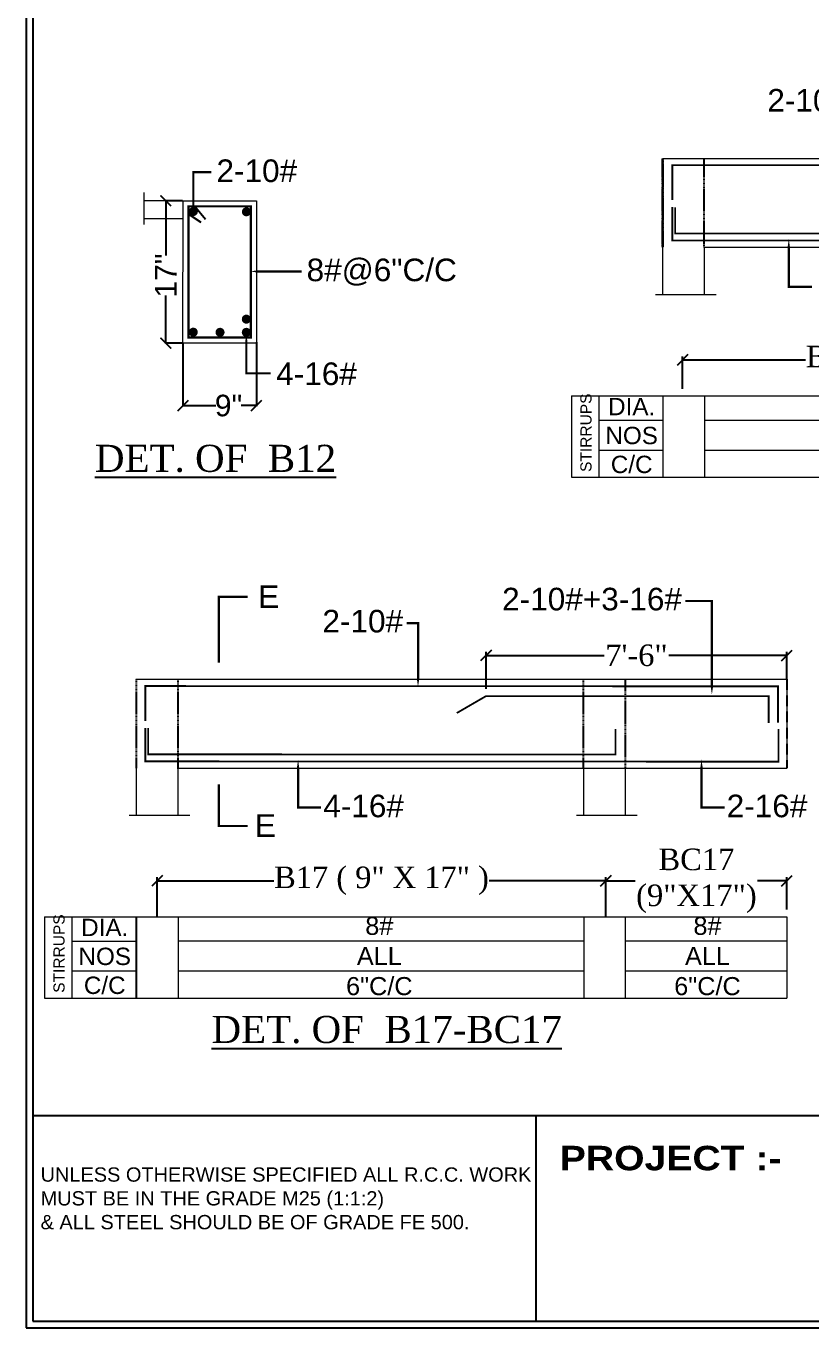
# Model space of a CAD drawing. Header units: millimetres. Extents: x 56222 to 120458, y -162468 to -121287.
# Drawn here: x 119329.9 to 119548.5, y -160497.8 to -160135.3 of the extents above; entities that cross this region are included whole.
import ezdxf

# ---------------------------------------------------------------- set-up
doc = ezdxf.new("R2010")
doc.units = ezdxf.units.MM
doc.header["$MEASUREMENT"] = 0
doc.header["$PDMODE"] = 35
doc.linetypes.add('DASHED2', pattern=[0.375, 0.25, -0.125])
doc.layers.get('Defpoints').update_dxf_attribs({"color": 220})
doc.layers.add('BASE', color=2, linetype='Continuous')
for name, color, linetype, lineweight in [('BM', 7, 'Continuous', 18), ('DIMENSION', 86, 'Continuous', 25), ('STEEL', 181, 'Continuous', 25), ('STR.TEXT.', 1, 'Continuous', 25), ('wall', 7, 'Continuous', 30)]:
    doc.layers.add(name, color=color, linetype=linetype, lineweight=lineweight)
doc.styles.add('Dime _ Feet only', font='arial.ttf', dxfattribs={"height": 0.23})
doc.styles.add('KIRAN', font='times.ttf')
doc.styles.add('S1', font='times.ttf', dxfattribs={"height": 6.5})
doc.styles.add('style2', font='arial.ttf', dxfattribs={"height": 6})
doc.styles.add('VINAY', font='swiss.ttf')
doc.linetypes.add('ZIGZAG', pattern='A,0.0001,-0.2,[131,ltypeshp.shx,S=0.2,R=0,X=-0.2,Y=0],-0.4,[131,ltypeshp.shx,S=0.2,R=180,X=0.2,Y=0],-0.2', length=0.8001)
doc.dimstyles.new('Dime _ Feet only', dxfattribs={"dimtxt": 0.23, "dimasz": 0.1, "dimexe": 0.1, "dimexo": 0.1, "dimgap": 0.06, "dimtad": 0, "dimlfac": 39.375, "dimrnd": 1, "dimzin": 1, "dimdsep": 46, "dimlunit": 4, "dimtxsty": 'Dime _ Feet only', "dimblk": 'ARCHTICK', "dimcen": 0, "dimdle": 0.1, "dimclrd": 256, "dimclre": 256, "dimazin": 0, "dimtfac": 1, "dimtofl": 0, "dimtmove": 0, "dimatfit": 3, "dimldrblk": 'ARCHTICK', "dimfxl": 4.5, "dimfrac": 1, "dimtolj": 1, "dimtzin": 0, "dimarcsym": 1})
doc.dimstyles.new('KIRAN', dxfattribs={"dimtxt": 4, "dimasz": 3, "dimexe": 1, "dimexo": 2, "dimgap": 1, "dimtad": 0, "dimdec": 1, "dimzin": 0, "dimdsep": 46, "dimlunit": 4, "dimtxsty": 'KIRAN', "dimblk": 'OBLIQUE', "dimcen": 6, "dimclrd": 11, "dimclre": 11, "dimclrt": 6, "dimadec": 0, "dimazin": 0, "dimtfac": 1, "dimtdec": 1, "dimtofl": 0, "dimtmove": 0, "dimatfit": 3, "dimfxl": 1, "dimtolj": 1, "dimtzin": 0, "dimarcsym": 0})

# ---------------------------------------------------------------- blocks, each defined once
blk = doc.blocks.new('_ArchTick')
at = {"color": 0, "linetype": 'ByBlock', "const_width": 0.15}
blk.add_lwpolyline([(-0.5, -0.5), (0.5, 0.5)], dxfattribs=at)
blk = doc.blocks.new('*D442')
at = {"layer": 'Defpoints', "color": 0, "transparency": 16777216}
for p in [(119373.58, -160183.94), (119368.81, -160223.61), (119373.58, -160223.61)]:
    blk.add_point(p, dxfattribs=at)
at = {"layer": 'DIMENSION', "lineweight": -2, "transparency": 16777216}
for p, q in [((119373.48, -160183.94), (119368.71, -160183.94)), ((119368.81, -160183.84), (119368.81, -160199.24)), ((119368.81, -160223.71), (119368.81, -160210.36)), ((119373.48, -160223.61), (119368.71, -160223.61))]:
    blk.add_line(p, q, dxfattribs=at)
at = {"layer": 'DIMENSION', "lineweight": -2, "transparency": 16777216, "xscale": 3, "yscale": 3, "zscale": 3}
for p, rotation in [((119368.81, -160183.94), 90), ((119368.81, -160223.61), 270)]:
    blk.add_blockref('_ArchTick', p, dxfattribs=dict(at, rotation=rotation))
at = {"layer": 'DIMENSION', "color": 0, "transparency": 16777216, "insert": (119368.81, -160204.8), "char_height": 0.23, "attachment_point": 5, "rotation": 90, "style": 'Dime _ Feet only'}
blk.add_mtext('\\A1;{\\H26.09x;17"}', dxfattribs=at)
blk = doc.blocks.new('*D443')
at = {"layer": 'Defpoints', "color": 0, "transparency": 16777216}
for p in [(119373.58, -160223.61), (119394.04, -160223.25), (119394.04, -160241.01)]:
    blk.add_point(p, dxfattribs=at)
at = {"layer": 'DIMENSION', "lineweight": -2, "transparency": 16777216}
for p, q in [((119373.58, -160223.71), (119373.58, -160241.11)), ((119394.04, -160223.35), (119394.04, -160241.11)), ((119373.48, -160241.01), (119382.76, -160241.01)), ((119394.14, -160241.01), (119389.78, -160241.01))]:
    blk.add_line(p, q, dxfattribs=at)
at = {"layer": 'DIMENSION', "lineweight": -2, "transparency": 16777216, "xscale": 3, "yscale": 3, "zscale": 3, "rotation": 180}
blk.add_blockref('_ArchTick', (119373.58, -160241.01), dxfattribs=at)
at = {"layer": 'DIMENSION', "lineweight": -2, "transparency": 16777216, "xscale": 3, "yscale": 3, "zscale": 3}
blk.add_blockref('_ArchTick', (119394.04, -160241.01), dxfattribs=at)
at = {"layer": 'DIMENSION', "color": 0, "transparency": 16777216, "insert": (119386.27, -160241.01), "char_height": 0.23, "attachment_point": 5, "style": 'Dime _ Feet only'}
blk.add_mtext('\\A1;{\\H26.09x;9"}', dxfattribs=at)
blk = doc.blocks.new('_Oblique')
at = {"layer": 'wall', "color": 0, "lineweight": -2}
blk.add_line((-0.5, -0.5), (0.5, 0.5), dxfattribs=at)
blk = doc.blocks.new('*D444')
at = {"layer": 'Defpoints', "color": 0, "transparency": 16777216}
for p in [(119641.18, -160228.29), (119512.67, -160238.31), (119641.18, -160240.24)]:
    blk.add_point(p, dxfattribs=at)
at = {"layer": 'STEEL', "color": 11, "lineweight": -2, "transparency": 16777216}
for p, q in [((119512.67, -160236.31), (119512.67, -160227.29)), ((119512.67, -160228.29), (119546.96, -160228.29)), ((119641.18, -160228.29), (119606.89, -160228.29)), ((119641.18, -160238.24), (119641.18, -160227.29))]:
    blk.add_line(p, q, dxfattribs=at)
at = {"layer": 'STEEL', "color": 11, "lineweight": -2, "transparency": 16777216, "xscale": 3, "yscale": 3, "zscale": 3, "rotation": 180}
blk.add_blockref('_Oblique', (119512.67, -160228.29), dxfattribs=at)
at = {"layer": 'STEEL', "color": 11, "lineweight": -2, "transparency": 16777216, "xscale": 3, "yscale": 3, "zscale": 3}
blk.add_blockref('_Oblique', (119641.18, -160228.29), dxfattribs=at)
at = {"layer": 'STEEL', "color": 6, "lineweight": 25, "transparency": 16777216, "insert": (119576.93, -160228.29), "char_height": 6, "attachment_point": 5, "style": 'KIRAN'}
blk.add_mtext('\\A1;{\\H0.9962x;B13 ( 9" X 17" ) }', dxfattribs=at)
blk = doc.blocks.new('*D456')
at = {"layer": 'Defpoints', "color": 0, "transparency": 16777216}
for p in [(119366.38, -160373.31), (119366.38, -160385.26), (119491.36, -160385.33)]:
    blk.add_point(p, dxfattribs=at)
at = {"layer": 'STEEL', "color": 11, "lineweight": -2, "transparency": 16777216}
for p, q in [((119366.38, -160383.26), (119366.38, -160372.31)), ((119366.38, -160373.31), (119398.9, -160373.31)), ((119491.36, -160373.31), (119458.84, -160373.31)), ((119491.36, -160383.33), (119491.36, -160372.31))]:
    blk.add_line(p, q, dxfattribs=at)
at = {"layer": 'STEEL', "color": 11, "lineweight": -2, "transparency": 16777216, "xscale": 3, "yscale": 3, "zscale": 3, "rotation": 180}
blk.add_blockref('_Oblique', (119366.38, -160373.31), dxfattribs=at)
at = {"layer": 'STEEL', "color": 11, "lineweight": -2, "transparency": 16777216, "xscale": 3, "yscale": 3, "zscale": 3}
blk.add_blockref('_Oblique', (119491.36, -160373.31), dxfattribs=at)
at = {"layer": 'STEEL', "color": 6, "lineweight": 25, "transparency": 16777216, "insert": (119428.87, -160373.31), "char_height": 6, "attachment_point": 5, "style": 'KIRAN'}
blk.add_mtext('\\A1;{\\H0.9962x;B17 ( 9" X 17" ) }', dxfattribs=at)
blk = doc.blocks.new('*D457')
at = {"layer": 'Defpoints', "color": 0, "transparency": 16777216}
for p in [(119541.76, -160373.31), (119491.36, -160385.33), (119541.76, -160383.33)]:
    blk.add_point(p, dxfattribs=at)
at = {"layer": 'STEEL', "color": 11, "lineweight": -2, "transparency": 16777216}
for p, q in [((119491.36, -160383.33), (119491.36, -160372.31)), ((119491.36, -160373.31), (119499.52, -160373.31)), ((119541.76, -160373.31), (119533.61, -160373.31)), ((119541.76, -160381.33), (119541.76, -160372.31))]:
    blk.add_line(p, q, dxfattribs=at)
at = {"layer": 'STEEL', "color": 11, "lineweight": -2, "transparency": 16777216, "xscale": 3, "yscale": 3, "zscale": 3, "rotation": 180}
blk.add_blockref('_Oblique', (119491.36, -160373.31), dxfattribs=at)
at = {"layer": 'STEEL', "color": 11, "lineweight": -2, "transparency": 16777216, "xscale": 3, "yscale": 3, "zscale": 3}
blk.add_blockref('_Oblique', (119541.76, -160373.31), dxfattribs=at)
at = {"layer": 'STEEL', "color": 6, "lineweight": 25, "transparency": 16777216, "insert": (119516.56, -160373.31), "char_height": 4, "attachment_point": 5, "style": 'KIRAN'}
blk.add_mtext('\\A1;{\\H1.5x;BC17\\P(9"X17") }', dxfattribs=at)
blk = doc.blocks.new('*D458')
at = {"layer": 'Defpoints', "color": 0, "transparency": 16777216}
for p in [(119457.97, -160310.55), (119541.76, -160319.35), (119457.97, -160321.88)]:
    blk.add_point(p, dxfattribs=at)
at = {"layer": 'STEEL', "color": 11, "lineweight": -2, "transparency": 16777216}
for p, q in [((119457.97, -160319.88), (119457.97, -160309.55)), ((119457.97, -160310.55), (119490.84, -160310.55)), ((119541.76, -160310.55), (119508.89, -160310.55)), ((119541.76, -160317.35), (119541.76, -160309.55))]:
    blk.add_line(p, q, dxfattribs=at)
at = {"layer": 'STEEL', "color": 11, "lineweight": -2, "transparency": 16777216, "xscale": 3, "yscale": 3, "zscale": 3, "rotation": 180}
blk.add_blockref('_Oblique', (119457.97, -160310.55), dxfattribs=at)
at = {"layer": 'STEEL', "color": 11, "lineweight": -2, "transparency": 16777216, "xscale": 3, "yscale": 3, "zscale": 3}
blk.add_blockref('_Oblique', (119541.76, -160310.55), dxfattribs=at)
at = {"layer": 'STEEL', "color": 6, "lineweight": 25, "transparency": 16777216, "insert": (119499.87, -160310.55), "char_height": 6, "attachment_point": 5, "style": 'KIRAN'}
blk.add_mtext('\\A1;{\\H0.9962x;7\'-6"}', dxfattribs=at)

msp = doc.modelspace()

# ---------------------------------------------------------------- linework, layer by layer
for p, q in [((119376.80264, -160185.39666), (119379.88985, -160189.06456)), ((119375.01731, -160187.60084), (119378.60346, -160189.95814)), ((119331.79998, -160438.65076), (120283.27437, -160438.65076)), ((119471.82999, -160438.65076), (119471.82999, -160495.89594))]:
    msp.add_line(p, q)
for points in [[(119329.88808, -160497.80785), (120285.18627, -160497.80785), (120285.18627, -159821.22438), (119329.88808, -159821.22438)], [(119331.79998, -160495.89594), (120283.27437, -160495.89594), (120283.27437, -159823.13628), (119331.79998, -159823.13628)]]:
    msp.add_lwpolyline(points, close=True)
for points in [[(119376.47517, -160186.95828, 0, 1.88738, 0), (119376.47517, -160180.50923, 0.62913, 0.62913, 0), (119376.47517, -160176.02151, 0.62913, 0.62913, 0), (119381.51099, -160176.02151, 0.62913, 0.62913, 0)], [(119542.28024, -160194.64502, 0, 1.88738, 0), (119542.28024, -160201.09407, 0.62913, 0.62913, 0), (119542.28024, -160207.95357, 0.62913, 0.62913, 0), (119548.70426, -160207.95357, 0.62913, 0.62913, 0)], [(119392.44156, -160203.6335, 0, 1.88738, 0), (119397.89021, -160203.6335, 0.62913, 0.62913, 0), (119401.57964, -160203.6335, 0.62913, 0.62913, 0), (119406.61546, -160203.6335, 0.62913, 0.62913, 0)], [(119391.22694, -160221.07646, 0, 1.88738, 0), (119391.22694, -160227.52551, 0.62913, 0.62913, 0), (119391.22694, -160232.01322, 0.62913, 0.62913, 0), (119398.00632, -160232.01322, 0.62913, 0.62913, 0)], [(119520.86279, -160321.38819, 0, 1.88738, 0), (119520.86279, -160315.26259, 0.62913, 0.62913, 0), (119520.86279, -160295.40568, 0.62913, 0.62913, 0), (119513.47551, -160295.40568, 0.62913, 0.62913, 0)], [(119439.04262, -160319.27887, 0, 1.88738, 0), (119439.04262, -160313.15327, 0.62913, 0.62913, 0), (119439.04262, -160301.55197, 0.62913, 0.62913, 0), (119435.83061, -160301.55197, 0.62913, 0.62913, 0)], [(119405.63542, -160339.59474, 0, 1.88738, 0), (119405.63542, -160346.04379, 0.62913, 0.62913, 0), (119405.63542, -160352.9033, 0.62913, 0.62913, 0), (119412.05944, -160352.9033, 0.62913, 0.62913, 0)], [(119517.97544, -160339.59474, 0, 1.88738, 0), (119517.97544, -160346.04379, 0.62913, 0.62913, 0), (119517.97544, -160352.9033, 0.62913, 0.62913, 0), (119524.39946, -160352.9033, 0.62913, 0.62913, 0)]]:
    msp.add_lwpolyline(points, format="xyseb")
at = {"const_width": 0.62913}
for points in [[(119391.64027, -160294.25186), (119383.60056, -160294.25186), (119383.60056, -160312.5587)], [(119391.64027, -160358.04341), (119383.60056, -160358.04341), (119383.60056, -160346.46802)]]:
    msp.add_lwpolyline(points, dxfattribs=at)
at = {"layer": 'BASE', "linetype": 'DASHED2'}
for p, q in [((119507.13004, -160196.90779), (119507.13004, -160172.16218)), ((119507.13004, -160196.90778), (119507.13004, -160172.16218)), ((119507.13004, -160196.90778), (119507.13004, -160172.16218)), ((119507.17051, -160172.16218), (119507.17051, -160196.90778)), ((119507.17051, -160196.90778), (119507.17051, -160172.16218)), ((119507.17051, -160172.16218), (119507.17051, -160196.90778)), ((119507.17051, -160196.90778), (119507.17051, -160172.16218)), ((119518.72924, -160196.90779), (119518.72924, -160172.16218)), ((119518.72924, -160196.90778), (119518.72924, -160172.16218)), ((119518.72924, -160196.90778), (119518.72924, -160172.16218)), ((119360.62807, -160341.92468), (119360.62807, -160317.17908)), ((119372.22727, -160341.92468), (119372.22727, -160317.17908)), ((119372.22727, -160341.92468), (119372.22727, -160317.17908)), ((119485.14145, -160341.92468), (119485.14145, -160317.17908)), ((119496.76085, -160317.17908), (119496.76085, -160341.92468))]:
    msp.add_line(p, q, dxfattribs=at)
at = {"layer": 'BASE', "linetype": 'DASHED2', "ltscale": 12}
for p, q in [((119507.17051, -160196.90778), (119507.17051, -160172.16218)), ((119541.76245, -160317.17908), (119541.76245, -160341.92468)), ((119541.76245, -160317.17908), (119541.76245, -160341.92468)), ((119541.76245, -160317.17908), (119541.76245, -160341.92468)), ((119541.76245, -160317.17908), (119541.76245, -160341.92468))]:
    msp.add_line(p, q, dxfattribs=at)
at = {"layer": 'BM', "linetype": 'ByBlock'}
for p, q in [((119507.17051, -160172.16218), (119816.56804, -160172.16218)), ((119507.17051, -160172.16218), (119507.17051, -160196.90778)), ((119362.68651, -160181.67436), (119362.68651, -160190.52563)), ((119373.38195, -160183.94045), (119362.68651, -160183.94045)), ((119362.68651, -160188.86593), (119373.48195, -160188.86593)), ((119507.17051, -160196.90778), (119507.13004, -160196.90778)), ((119507.13004, -160196.90778), (119507.13004, -160210.02003)), ((119518.72924, -160196.90778), (119816.56804, -160196.90778)), ((119518.72924, -160196.90778), (119518.72924, -160210.02003)), ((119481.79167, -160238.31346), (119507.17051, -160238.31346)), ((119481.79167, -160238.31346), (119481.79167, -160260.96198)), ((119489.3653, -160238.51791), (119489.3653, -160260.96198)), ((119507.17051, -160238.31346), (119816.56804, -160238.31346)), ((119507.17051, -160238.31346), (119507.17051, -160260.96198)), ((119507.17051, -160238.31346), (119507.17051, -160260.96198)), ((119507.17051, -160238.31346), (119507.17051, -160260.96198)), ((119507.17051, -160238.31346), (119507.17051, -160260.96198)), ((119507.17051, -160238.31346), (119507.17051, -160260.96198)), ((119507.17051, -160238.31346), (119507.17051, -160260.96198)), ((119507.17051, -160238.31346), (119507.17051, -160260.96198)), ((119507.17051, -160238.31346), (119507.17051, -160260.96198)), ((119507.17051, -160238.31346), (119507.17051, -160260.96198)), ((119507.17051, -160238.31346), (119507.17051, -160260.96198)), ((119507.17051, -160238.31346), (119507.17051, -160260.96198)), ((119507.17051, -160238.31346), (119507.17051, -160260.96198)), ((119507.17051, -160238.31346), (119507.17051, -160260.96198)), ((119507.17051, -160238.31346), (119507.17051, -160260.96198)), ((119507.17051, -160238.31346), (119507.17051, -160260.96198)), ((119507.17051, -160238.31346), (119507.17051, -160260.96198)), ((119507.17051, -160238.31346), (119507.17051, -160260.96198)), ((119507.17051, -160238.31346), (119507.17051, -160260.96198)), ((119507.17051, -160238.31346), (119507.17051, -160260.96198)), ((119507.17051, -160238.31346), (119507.17051, -160260.96198)), ((119507.17051, -160238.31346), (119507.17051, -160260.96198)), ((119507.17051, -160238.31346), (119507.17051, -160260.96198)), ((119507.17051, -160238.31346), (119507.17051, -160260.96198)), ((119507.17051, -160238.31346), (119507.17051, -160260.96198)), ((119507.17051, -160238.31346), (119507.17051, -160260.96198)), ((119507.17051, -160238.31346), (119507.17051, -160260.96198)), ((119507.17051, -160238.31346), (119507.17051, -160260.96198)), ((119507.17051, -160238.31346), (119507.17051, -160260.96198)), ((119507.17051, -160238.31346), (119507.17051, -160260.96198)), ((119507.17051, -160238.31346), (119507.17051, -160260.96198)), ((119507.17051, -160238.31346), (119507.17051, -160260.96198)), ((119507.17051, -160238.31346), (119507.17051, -160260.96198)), ((119507.17051, -160238.31346), (119507.17051, -160260.96198)), ((119507.17051, -160238.31346), (119507.17051, -160260.96198)), ((119507.17051, -160238.31346), (119507.17051, -160260.96198)), ((119507.17051, -160238.31346), (119507.17051, -160260.96198)), ((119507.17051, -160238.31346), (119507.17051, -160260.96198)), ((119507.17051, -160238.31346), (119507.17051, -160260.96198)), ((119507.17051, -160238.31346), (119507.17051, -160260.96198)), ((119507.17051, -160238.31346), (119507.17051, -160260.96198)), ((119507.17051, -160238.31346), (119507.17051, -160260.96198)), ((119507.17051, -160238.31346), (119507.17051, -160260.96198)), ((119507.17051, -160238.31346), (119507.17051, -160260.96198)), ((119507.17051, -160238.31346), (119507.17051, -160260.96198)), ((119507.17051, -160238.31346), (119507.17051, -160260.96198)), ((119507.17051, -160238.31346), (119507.17051, -160260.96198)), ((119507.17051, -160238.31346), (119507.17051, -160260.96198)), ((119507.17051, -160238.31346), (119507.17051, -160260.96198)), ((119507.17051, -160238.31346), (119507.17051, -160260.96198)), ((119507.17051, -160238.31346), (119507.17051, -160260.96198)), ((119507.17051, -160238.31346), (119507.17051, -160260.96198)), ((119507.17051, -160238.31346), (119507.17051, -160260.96198)), ((119507.17051, -160238.31346), (119507.17051, -160260.96198)), ((119507.17051, -160238.31346), (119507.17051, -160260.96198)), ((119507.17051, -160238.31346), (119507.17051, -160260.96198)), ((119507.17051, -160238.31346), (119507.17051, -160260.96198)), ((119507.17051, -160238.31346), (119507.17051, -160260.96198)), ((119507.17051, -160238.31346), (119507.17051, -160260.96198)), ((119507.17051, -160238.31346), (119507.17051, -160260.96198)), ((119507.17051, -160238.31346), (119507.17051, -160260.96198)), ((119507.17051, -160238.31346), (119507.17051, -160260.96198)), ((119507.17051, -160238.31346), (119507.17051, -160260.96198)), ((119507.17051, -160238.31346), (119507.17051, -160260.96198)), ((119507.17051, -160238.31346), (119507.17051, -160260.96198)), ((119507.17051, -160238.31346), (119507.17051, -160260.96198)), ((119507.17051, -160238.31346), (119507.17051, -160260.96198)), ((119507.17051, -160238.31346), (119507.17051, -160260.96198)), ((119507.17051, -160238.31346), (119507.17051, -160260.96198)), ((119507.17051, -160238.31346), (119507.17051, -160260.96198)), ((119507.17051, -160238.31346), (119507.17051, -160260.96198)), ((119507.17051, -160238.31346), (119507.17051, -160260.96198)), ((119507.17051, -160238.31346), (119507.17051, -160260.96198)), ((119507.17051, -160238.31346), (119507.17051, -160260.96198)), ((119507.17051, -160238.31346), (119507.17051, -160260.96198)), ((119507.17051, -160238.31346), (119507.17051, -160260.96198)), ((119507.17051, -160238.31346), (119507.17051, -160260.96198)), ((119507.17051, -160238.31346), (119507.17051, -160260.96198)), ((119507.17051, -160238.31346), (119507.17051, -160260.96198)), ((119518.76971, -160238.31346), (119518.76971, -160260.96198)), ((119489.3653, -160245.03844), (119507.17051, -160245.03844)), ((119507.17051, -160245.03844), (119507.17051, -160245.03844)), ((119518.76971, -160245.03844), (119635.43367, -160245.03844)), ((119507.17051, -160253.45134), (119489.3653, -160253.45134)), ((119507.17051, -160253.45134), (119507.17051, -160253.45134)), ((119635.43367, -160253.45134), (119518.76971, -160253.45134)), ((119481.79167, -160260.96198), (119507.17051, -160260.96198)), ((119507.17051, -160260.96198), (119816.56804, -160260.96198)), ((119360.44509, -160317.19383), (119541.76245, -160317.17908)), ((119541.76245, -160317.17908), (119541.76245, -160341.92468)), ((119541.76245, -160317.17908), (119541.76245, -160341.92468)), ((119541.76245, -160317.17908), (119541.76245, -160341.92468)), ((119541.76245, -160317.17908), (119541.76245, -160341.92468)), ((119541.76245, -160317.17908), (119541.76245, -160341.92468)), ((119541.76245, -160317.17908), (119541.76245, -160341.92468)), ((119541.76245, -160317.17908), (119541.76245, -160341.92468)), ((119541.76245, -160317.17908), (119541.76245, -160341.92468)), ((119360.5876, -160341.92468), (119360.5876, -160355.03692)), ((119372.00382, -160341.93944), (119541.76245, -160341.92468)), ((119372.18681, -160341.92468), (119372.18681, -160355.03692)), ((119372.24748, -160341.92468), (119372.22727, -160341.92468)), ((119485.12118, -160341.92468), (119485.12118, -160355.03692)), ((119496.72039, -160341.92468), (119496.72039, -160355.03692)), ((119335.06625, -160383.34511), (119360.44509, -160383.34511)), ((119335.06625, -160383.34511), (119335.06625, -160405.99363)), ((119342.63987, -160383.54956), (119342.63987, -160405.99363)), ((119360.44509, -160383.34511), (119541.76245, -160383.33036)), ((119360.44509, -160383.34511), (119360.44509, -160405.99363)), ((119360.44509, -160383.34511), (119360.44509, -160405.99363)), ((119360.44509, -160383.34511), (119360.44509, -160405.99363)), ((119360.44509, -160383.34511), (119360.44509, -160405.99363)), ((119360.44509, -160383.34511), (119360.44509, -160405.99363)), ((119360.44509, -160383.34511), (119360.44509, -160405.99363)), ((119360.44509, -160383.34511), (119360.44509, -160405.99363)), ((119360.44509, -160383.34511), (119360.44509, -160405.99363)), ((119360.44509, -160383.34511), (119360.44509, -160405.99363)), ((119360.44509, -160383.34511), (119360.44509, -160405.99363)), ((119360.44509, -160383.34511), (119360.44509, -160405.99363)), ((119360.44509, -160383.34511), (119360.44509, -160405.99363)), ((119360.44509, -160383.34511), (119360.44509, -160405.99363)), ((119360.44509, -160383.34511), (119360.44509, -160405.99363)), ((119360.44509, -160383.34511), (119360.44509, -160405.99363)), ((119360.44509, -160383.34511), (119360.44509, -160405.99363)), ((119360.44509, -160383.34511), (119360.44509, -160405.99363)), ((119360.44509, -160383.34511), (119360.44509, -160405.99363)), ((119360.44509, -160383.34511), (119360.44509, -160405.99363)), ((119360.44509, -160383.34511), (119360.44509, -160405.99363)), ((119360.44509, -160383.34511), (119360.44509, -160405.99363)), ((119360.44509, -160383.34511), (119360.44509, -160405.99363)), ((119360.44509, -160383.34511), (119360.44509, -160405.99363)), ((119360.44509, -160383.34511), (119360.44509, -160405.99363)), ((119360.44509, -160383.34511), (119360.44509, -160405.99363)), ((119360.44509, -160383.34511), (119360.44509, -160405.99363)), ((119360.44509, -160383.34511), (119360.44509, -160405.99363)), ((119360.44509, -160383.34511), (119360.44509, -160405.99363)), ((119360.44509, -160383.34511), (119360.44509, -160405.99363)), ((119360.44509, -160383.34511), (119360.44509, -160405.99363)), ((119360.44509, -160383.34511), (119360.44509, -160405.99363)), ((119360.44509, -160383.34511), (119360.44509, -160405.99363)), ((119360.44509, -160383.34511), (119360.44509, -160405.99363)), ((119360.44509, -160383.34511), (119360.44509, -160405.99363)), ((119360.44509, -160383.34511), (119360.44509, -160405.99363)), ((119360.44509, -160383.34511), (119360.44509, -160405.99363)), ((119360.44509, -160383.34511), (119360.44509, -160405.99363)), ((119360.44509, -160383.34511), (119360.44509, -160405.99363)), ((119360.44509, -160383.34511), (119360.44509, -160405.99363)), ((119360.44509, -160383.34511), (119360.44509, -160405.99363)), ((119360.44509, -160383.34511), (119360.44509, -160405.99363)), ((119360.44509, -160383.34511), (119360.44509, -160405.99363)), ((119360.44509, -160383.34511), (119360.44509, -160405.99363)), ((119360.44509, -160383.34511), (119360.44509, -160405.99363)), ((119360.44509, -160383.34511), (119360.44509, -160405.99363)), ((119360.44509, -160383.34511), (119360.44509, -160405.99363)), ((119360.44509, -160383.34511), (119360.44509, -160405.99363)), ((119360.44509, -160383.34511), (119360.44509, -160405.99363)), ((119360.44509, -160383.34511), (119360.44509, -160405.99363)), ((119360.44509, -160383.34511), (119360.44509, -160405.99363)), ((119360.44509, -160383.34511), (119360.44509, -160405.99363)), ((119360.44509, -160383.34511), (119360.44509, -160405.99363)), ((119360.44509, -160383.34511), (119360.44509, -160405.99363)), ((119360.44509, -160383.34511), (119360.44509, -160405.99363)), ((119360.44509, -160383.34511), (119360.44509, -160405.99363)), ((119360.44509, -160383.34511), (119360.44509, -160405.99363)), ((119360.44509, -160383.34511), (119360.44509, -160405.99363)), ((119360.44509, -160383.34511), (119360.44509, -160405.99363)), ((119360.44509, -160383.34511), (119360.44509, -160405.99363)), ((119360.44509, -160383.34511), (119360.44509, -160405.99363)), ((119360.44509, -160383.34511), (119360.44509, -160405.99363)), ((119360.44509, -160383.34511), (119360.44509, -160405.99363)), ((119360.44509, -160383.34511), (119360.44509, -160405.99363)), ((119360.44509, -160383.34511), (119360.44509, -160405.99363)), ((119360.44509, -160383.34511), (119360.44509, -160405.99363)), ((119360.44509, -160383.34511), (119360.44509, -160405.99363)), ((119360.44509, -160383.34511), (119360.44509, -160405.99363)), ((119360.44509, -160383.34511), (119360.44509, -160405.99363)), ((119360.44509, -160383.34511), (119360.44509, -160405.99363)), ((119360.44509, -160383.34511), (119360.44509, -160405.99363)), ((119360.44509, -160383.34511), (119360.44509, -160405.99363)), ((119360.44509, -160383.34511), (119360.44509, -160405.99363)), ((119360.44509, -160383.34511), (119360.44509, -160405.99363)), ((119360.44509, -160383.34511), (119360.44509, -160405.99363)), ((119360.44509, -160383.34511), (119360.44509, -160405.99363)), ((119360.44509, -160383.34511), (119360.44509, -160405.99363)), ((119360.44509, -160383.34511), (119360.44509, -160405.99363)), ((119360.44509, -160383.34511), (119360.44509, -160405.99363)), ((119360.62807, -160383.33036), (119360.62807, -160405.97888)), ((119372.22727, -160383.33036), (119372.22727, -160405.97888)), ((119372.22727, -160383.33036), (119372.22727, -160405.97888)), ((119372.22727, -160383.33036), (119372.22727, -160405.97888)), ((119485.16165, -160383.33036), (119485.16165, -160405.97888)), ((119496.76085, -160383.33036), (119496.76085, -160405.97888)), ((119496.76085, -160383.33036), (119496.76085, -160405.97888)), ((119496.76085, -160383.33036), (119496.76085, -160405.97888)), ((119541.76245, -160383.33036), (119541.76245, -160405.97888)), ((119342.63987, -160390.07009), (119360.44509, -160390.07009)), ((119360.44509, -160390.07009), (119360.44509, -160390.07009)), ((119372.22727, -160390.05534), (119485.16165, -160390.05534)), ((119496.76085, -160390.05534), (119541.76245, -160390.05534)), ((119360.44509, -160398.48299), (119342.63987, -160398.48299)), ((119360.44509, -160398.48299), (119360.44509, -160398.48299)), ((119485.16165, -160398.46823), (119372.22727, -160398.46823)), ((119541.76245, -160398.46823), (119496.76085, -160398.46823)), ((119335.06625, -160405.99363), (119360.44509, -160405.99363)), ((119360.44509, -160405.99363), (119541.76245, -160405.97888))]:
    msp.add_line(p, q, dxfattribs=at)
at = {"layer": 'BM', "linetype": 'ZIGZAG', "ltscale": 3}
for p, q in [((119505.17867, -160210.02003), (119522.04401, -160210.02003)), ((119358.63623, -160355.03692), (119375.50157, -160355.03692)), ((119483.16981, -160355.03692), (119500.03515, -160355.03692))]:
    msp.add_line(p, q, dxfattribs=at)
at = {"layer": 'BM'}
for p, q in [((119507.17051, -160238.31346), (119507.17051, -160260.96198)), ((119507.17051, -160238.31346), (119507.17051, -160260.96198)), ((119507.17051, -160238.31346), (119507.17051, -160260.96198)), ((119507.17051, -160238.31346), (119507.17051, -160260.96198)), ((119507.17051, -160238.31346), (119507.17051, -160260.96198)), ((119507.17051, -160238.31346), (119507.17051, -160260.96198)), ((119507.17051, -160238.31346), (119507.17051, -160260.12629)), ((119507.17051, -160238.31346), (119507.17051, -160260.96198)), ((119507.17051, -160238.31346), (119507.17051, -160260.96198)), ((119507.17051, -160238.31346), (119507.17051, -160260.96198)), ((119507.17051, -160238.31346), (119507.17051, -160260.96198)), ((119507.17051, -160238.31346), (119507.17051, -160260.96198)), ((119507.17051, -160238.31346), (119507.17051, -160260.96198)), ((119507.17051, -160238.31346), (119507.17051, -160260.12629)), ((119360.44509, -160383.34511), (119360.44509, -160405.99363)), ((119360.44509, -160383.34511), (119360.44509, -160405.99363)), ((119360.44509, -160383.34511), (119360.44509, -160405.99363)), ((119360.44509, -160383.34511), (119360.44509, -160405.99363)), ((119360.44509, -160383.34511), (119360.44509, -160405.99363)), ((119360.44509, -160383.34511), (119360.44509, -160405.99363)), ((119360.44509, -160383.34511), (119360.44509, -160405.15794)), ((119360.44509, -160383.34511), (119360.44509, -160405.99363)), ((119360.44509, -160383.34511), (119360.44509, -160405.99363)), ((119360.44509, -160383.34511), (119360.44509, -160405.99363)), ((119360.44509, -160383.34511), (119360.44509, -160405.99363)), ((119360.44509, -160383.34511), (119360.44509, -160405.99363)), ((119360.44509, -160383.34511), (119360.44509, -160405.99363)), ((119360.44509, -160383.34511), (119360.44509, -160405.15794))]:
    msp.add_line(p, q, dxfattribs=at)
at = {"layer": 'BM', "linetype": 'ByBlock'}
for points in [[(119373.48195, -160183.94045), (119394.04457, -160183.94045), (119394.04457, -160223.60871), (119373.58195, -160223.60871)], [(119373.58195, -160183.94045), (119373.48195, -160223.60871)]]:
    msp.add_lwpolyline(points, dxfattribs=at)
at = {"layer": 'STEEL'}
for points, const_width in [([(119509.84556, -160183.74726), (119509.84556, -160174.04955), (119814.07053, -160174.1438), (119814.07053, -160184.25794)], 0.5033), ([(119375.15476, -160185.51326), (119392.47175, -160185.51326), (119392.47175, -160222.03589), (119375.15476, -160222.03589), (119375.15476, -160185.51326)], 0.62913), ([(119509.84556, -160185.69736), (119509.84556, -160195.02041), (119814.22545, -160195.11466), (119814.22545, -160186.03764)], 0.5033), ([(119510.62036, -160185.74965), (119510.62036, -160193.0732), (119768.81091, -160193.11416), (119768.81091, -160186.03764)], 0.5033), ([(119363.12013, -160328.77891), (119363.12013, -160319.0812), (119539.26494, -160319.1607), (119539.26494, -160329.27484)], 0.5033), ([(119536.65973, -160329.36415), (119536.65973, -160321.87716), (119457.97007, -160321.87716), (119449.82694, -160326.59507)], 0.5033), ([(119363.12013, -160330.72901), (119363.12013, -160340.05206), (119539.41986, -160340.13156), (119539.41986, -160331.05454)], 0.5033), ([(119363.89494, -160330.7813), (119363.89494, -160338.10485), (119494.00532, -160338.13105), (119494.00532, -160331.05454)], 0.5033)]:
    msp.add_lwpolyline(points, dxfattribs=dict(at, const_width=const_width))
at = {"layer": 'STEEL', "const_width": 1.25825}
for points in [[(119375.84604, -160186.95828, 1), (119377.10429, -160186.95828, 1)], [(119390.62605, -160187.03035, 1), (119391.8843, -160187.03035, 1)], [(119390.60315, -160216.92775, -1), (119391.8614, -160216.92775, -1)], [(119375.82314, -160220.55569, -1), (119377.08139, -160220.55569, -1)], [(119383.27541, -160220.59325, -1), (119384.53367, -160220.59325, -1)], [(119390.60315, -160220.59325, -1), (119391.8614, -160220.59325, -1)]]:
    msp.add_lwpolyline(points, format="xyb", close=True, dxfattribs=at)

# ---------------------------------------------------------------- texts
at = {"insert": (119478.50738, -160447.09616), "char_height": 6.8140193, "width": 312.8379882, "attachment_point": 1, "style": 'style2'}
msp.add_mtext('{\\fArial Black|b0|i0|c0|p34;\\C7;PROJECT :- }', dxfattribs=at)
at = {"insert": (119333.93939, -160453.10132), "char_height": 3.97484458, "attachment_point": 1, "style": 'style2'}
msp.add_mtext_dynamic_manual_height_columns('\\A1;{\\fArial CE|b0|i0|c0|p34;UNLESS OTHERWISE SPECIFIED ALL R.C.C. WORK MUST BE IN THE GRADE M25 (1:1\\H1.00002x;:2)\\P& ALL STEEL SHOULD BE OF GRADE FE 500.}', width=147.5620683, gutter_width=11.15276, heights=[0], dxfattribs=at)
at = {"layer": 'STR.TEXT.', "style": 'VINAY'}
for p in [(119487.34397, -160259.46138), (119340.61855, -160404.49303)]:
    msp.add_text('STIRRUPS', height=3.092278, rotation=90, dxfattribs=at).set_placement(p)
for s, insert, char_height, width, attachment_point in [('2-10#', (119558.77834, -160152.84809), 6.291256, 78.7327464, 3), ('2-10#', (119382.90787, -160172.45692), 6.291256, 64.9682409, 1), ('8#@6"C/C', (119408.01234, -160200.06891), 6.291256, 64.9682409, 1), ('4-16#', (119399.54414, -160228.98015), 6.291256, 86.2327464, 1), ('DIA.\\PNOS\\PC/C', (119498.52833, -160238.84286), 4.831685, 68.3834365, 2), ('E', (119394.54142, -160291.0509), 6.29126, 71.2327464, 1), ('2-10#+3-16#', (119512.53065, -160291.71869), 6.291256, 68.673227, 3), ('2-10#', (119434.88575, -160297.86499), 6.291256, 78.6713865, 3), ('4-16#', (119412.64183, -160349.31701), 6.291256, 96.2309059, 1), ('2-16#', (119524.98185, -160349.31701), 6.291256, 63.3859051, 1), ('E', (119393.61609, -160354.77511), 6.29126, 71.2327464, 1), ('DIA.\\PNOS\\PC/C', (119351.8029, -160383.87452), 4.831685, 68.3834365, 2), ('8#\\PALL\\P6"C/C', (119428.26067, -160383.33036), 5.033005, 133.1236989, 2), ('8#\\PALL\\P6"C/C', (119519.635, -160383.33036), 5.033005, 114.8532725, 2)]:
    msp.add_mtext(s, dxfattribs=dict(at, insert=insert, char_height=char_height, width=width, attachment_point=attachment_point))
at = {"layer": 'STR.TEXT.', "char_height": 7.5495072, "attachment_point": 2, "style": 'S1'}
for s, insert in [('{\\LDET. OF  B12}', (119382.66096, -160251.90257)), ('{\\LDET. OF  B17-BC17}', (119430.32706, -160410.92164))]:
    msp.add_mtext(s, dxfattribs=dict(at, insert=insert))

# ---------------------------------------------------------------- dimensions: what is measured, and where the dimension line sits
at = {"layer": 'DIMENSION'}
dim = msp.add_linear_dim(base=(119368.80631, -160223.60871), p1=(119373.58195, -160183.94045), p2=(119373.58195, -160223.60871), angle=90, text='{\\H26.09x;17"}', dimstyle='Dime _ Feet only', override={"dimtxt": 3, "dimasz": 3, "dimpost": '\\X'}, dxfattribs=at)
dim.commit()
dim.dimension.update_dxf_attribs({"geometry": '*D442', "text_midpoint": (119368.80631, -160204.80064), "dimtype": 160})
dim = msp.add_linear_dim(base=(119394.04457, -160241.01006), p1=(119373.58195, -160223.61135), p2=(119394.04457, -160223.24914), text='{\\H26.09x;9"}', dimstyle='Dime _ Feet only', override={"dimtxt": 3, "dimasz": 3, "dimpost": '\\X'}, dxfattribs=at)
dim.commit()
dim.dimension.update_dxf_attribs({"geometry": '*D443', "text_midpoint": (119386.27167, -160241.01006), "dimtype": 160})
at = {"layer": 'STEEL', "lineweight": 25}
dim = msp.add_linear_dim(base=(119641.18302, -160228.29109), p1=(119512.66789, -160238.31346), p2=(119641.18302, -160240.24436), text='{\\H0.9962x;B13 ( 9" X 17" ) }', dimstyle='KIRAN', override={"dimtxt": 6}, dxfattribs=at)
dim.commit()
dim.dimension.update_dxf_attribs({"geometry": '*D444', "text_midpoint": (119576.92545, -160228.29109)})
for base, p1, p2, text, picture, middle in [((119457.97007, -160310.55369), (119541.76245, -160319.34953), (119457.97007, -160321.87716), '{\\H0.9962x;7\'-6"}', '*D458', (119499.86626, -160310.55369)), ((119366.37742, -160373.30799), (119491.36333, -160385.32811), (119366.37742, -160385.26126), '{\\H0.9962x;B17 ( 9" X 17" ) }', '*D456', (119428.87038, -160373.30799))]:
    dim = msp.add_linear_dim(base=base, p1=p1, p2=p2, angle=180, text=text, dimstyle='KIRAN', override={"dimtxt": 6}, dxfattribs=at)
    dim.commit()
    dim.dimension.update_dxf_attribs({"geometry": picture, "text_midpoint": middle})
dim = msp.add_linear_dim(base=(119541.76245, -160373.30799), p1=(119491.36333, -160385.32811), p2=(119541.76245, -160383.33036), text='{\\H1.5x;BC17\\P(9"X17") }', dimstyle='KIRAN', dxfattribs=at)
dim.commit()
dim.dimension.update_dxf_attribs({"geometry": '*D457', "text_midpoint": (119516.56289, -160373.30799), "dimtype": 160})

doc.saveas('drawing.dxf')
